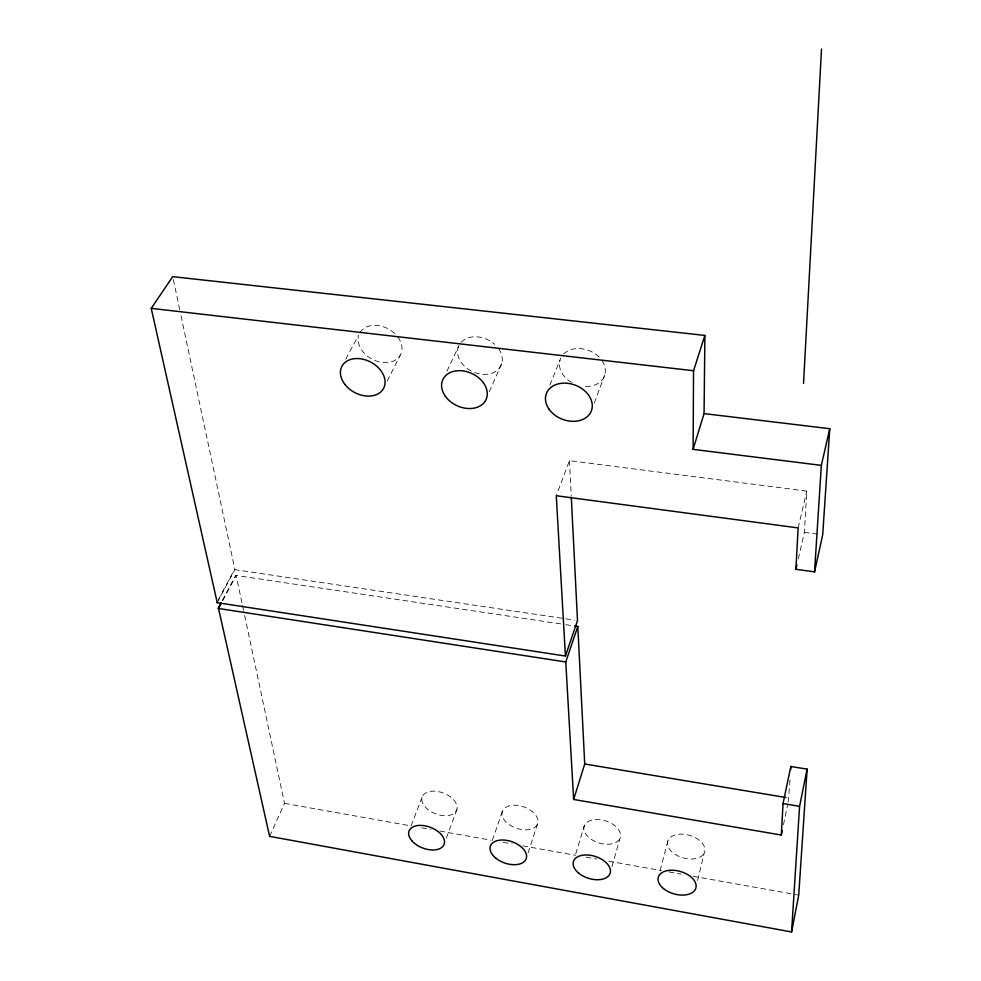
<?xml version="1.0" encoding="UTF-8"?>
<svg xmlns="http://www.w3.org/2000/svg" width="981" height="981" viewBox="0 0 981 981"><rect width="100%" height="100%" fill="white"/><g stroke="black" fill="none" stroke-linecap="round" stroke-linejoin="round"><path stroke-width="0.74" stroke-dasharray="4.91 3.68" d="M790.073 780.005L788.099 802.47M798.276 558.937L804.408 532.34L806.787 491.101L569.458 460.653L556.264 495.736M783.463 824.69L787.792 803.954M798.154 527.913L806.787 491.101M697.589 880.447L704.272 852.93A19.228 11.723 15.9 0 0 681.488 834.144A19.228 11.723 15.9 0 0 672.794 852.661A19.228 11.723 15.9 0 0 704.272 852.93M660.127 870.576L668.036 840.374M611.96 866.628L620.066 838.166A18.933 11.527 17.6 0 0 597.086 819.503A18.933 11.527 17.6 0 0 589.483 838.007A18.933 11.527 17.6 0 0 620.066 838.166M575.724 854.022L584.296 825.769M528.121 852.845L537.613 823.721A18.688 11.318 19.3 0 0 514.449 805.18A18.688 11.318 19.3 0 0 507.9 823.66A18.688 11.318 19.3 0 0 537.613 823.721M492.339 840.386L502.321 811.459M446.355 838.191L456.864 809.57M594.29 403.019L604.737 375.085M411.051 825.879L422.026 797.455M549.887 385.092L559.967 360.211M489.274 391.799L501.916 363.068M269.616 836.352L284.515 803.341L243.779 611.445M446.919 371.21L459.034 345.496M387.237 381.02L400.089 355.539M222.295 600.482L235.685 575.393L564.198 624.419M222.761 600.556L236.139 575.455L242.184 603.94M345.717 359.193L358.531 335.33M218.174 599.967L234.447 569.593L574.474 620.09M217.23 602.677L234.913 569.654L180.651 314.03M804.408 532.34L819.895 534.4M565.706 624.652L574.78 626.001M284.515 803.341L411.186 825.941M421.744 827.829L430.782 829.448M439.831 831.054L491.101 840.202M503.167 842.36L512.217 843.979M522.775 845.855L575.553 855.273M586.111 857.161L596.669 859.037M608.735 861.195L661.513 870.613M669.054 871.962L681.108 874.108M693.175 876.266L798.73 895.101M173.355 279.646L180.332 312.534M242.503 605.449L243.46 609.937M569.458 460.653L571.212 495.675M498.556 348.623A23.323 17.683 24.9 0 1 483.032 374.35A23.323 17.683 24.9 0 1 458.593 346.195M461.107 342.295A23.323 17.683 24.9 0 1 494.669 344.306M601.954 360.518A23.605 18.173 21.1 0 1 583.131 386.269M571.641 382.443A23.605 18.173 21.1 0 1 560.813 357.979M563.585 354.055A23.605 18.173 21.1 0 1 600.2 358.261M397.845 337.035A23.103 17.168 28.1 0 1 385.337 362.639A23.103 17.168 28.1 0 1 358.396 336.9M359.953 332.669A23.103 17.168 28.1 0 1 396.005 334.815M424.908 806.64A18.455 11.11 21 0 0 455.454 812.109A18.455 11.11 21 0 0 438.041 791.557A18.455 11.11 21 0 0 424.908 806.64"/><path stroke-width="1.47" d="M693.101 449.359L704.064 413.602L829.767 428.709L821.342 465.374L693.101 449.359L693.542 370.732L704.885 335.428L172.717 276.654L151.233 308.365L217.23 602.677M704.064 413.602L704.885 335.428M803.537 383.387L821.502 49.05M574.78 626.001L577.797 626.454L565.767 661.967L573.64 799.466L781.305 835.052L783.034 803.574L790.845 766.48L807.118 769.129L798.73 895.101L791.569 931.95L269.616 836.352L218.53 608.49L221.35 603.205M829.767 428.709L822.703 534.78L814.549 571.862L795.885 569.274L798.154 527.913L556.264 495.736L565.436 656.044L216.752 602.604M790.674 769.484L790.845 766.48M791.569 931.95L799.576 806.345L807.118 769.129M814.549 571.862L821.342 465.374M781.305 835.052L782.237 830.613M795.885 569.274L796.903 564.848M573.64 799.466L584.725 763.991L577.797 626.454M565.436 656.044L577.502 620.544L571.298 497.195M220.884 603.131L218.064 608.416L565.767 661.967M151.233 308.365L693.542 370.732M584.725 763.991L786.014 797.528M783.034 803.574L799.576 806.345M663.524 888.614A19.559 11.662 16.1 0 0 695.468 889.142A19.559 11.662 16.1 0 0 672.255 870.221A19.559 11.662 16.1 0 0 663.524 888.614M496.092 858.375A18.995 11.257 19.4 0 0 526.221 858.669A18.995 11.257 19.4 0 0 502.603 840.006A18.995 11.257 19.4 0 0 496.092 858.375M411.836 840.742A18.762 11.036 21 0 0 442.836 846.456A18.762 11.036 21 0 0 425.043 825.818A18.762 11.036 21 0 0 411.836 840.742M578.913 873.335A19.252 11.465 17.8 0 0 609.937 873.74A19.252 11.465 17.8 0 0 586.515 854.954A19.252 11.465 17.8 0 0 578.913 873.335M548.955 409.065A24.108 18.234 21.2 0 0 589.507 414.252A24.108 18.234 21.2 0 0 568.146 383.363A24.108 18.234 21.2 0 0 548.955 409.065M445.472 396.447A23.814 17.732 24.8 0 0 484.97 401.487A23.814 17.732 24.8 0 0 462.848 370.892A23.814 17.732 24.8 0 0 445.472 396.447M344.699 384.147A23.581 17.204 27.9 0 0 383.179 389.065A23.581 17.204 27.9 0 0 360.346 358.752A23.581 17.204 27.9 0 0 344.699 384.147"/></g></svg>
